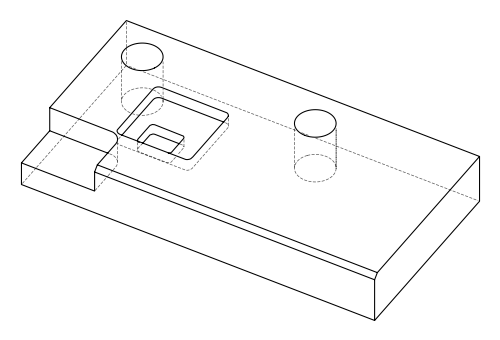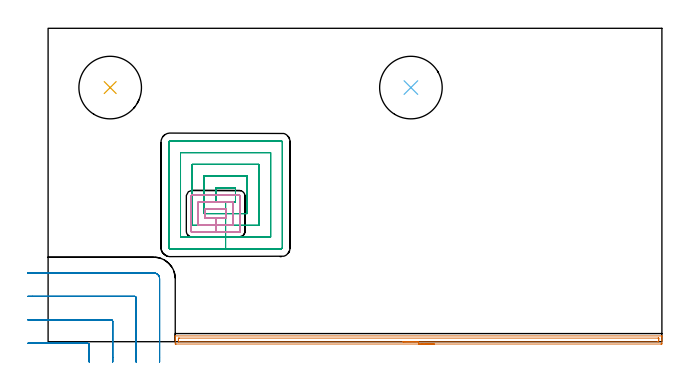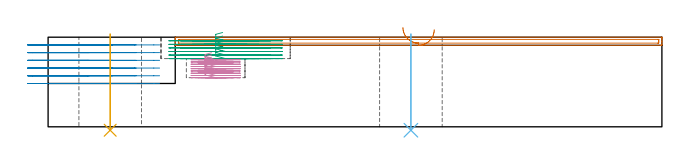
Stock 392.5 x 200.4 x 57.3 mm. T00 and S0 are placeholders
(PLAN: 6 operations, 4 tool changes, 26.3 min)
(1 AREA_MILL | FG_CHAMFER_SURFACE | UGT0205_001 | 5.17 min | 4253 mm3)
(2 MILL_CORNER_NOTCH_RECTANGULAR | CORNER_NOTCH_RECTANGULAR | UGT0201_136 | Follow Part, ap 5, ae 75% | 5.18 min | 128718 mm3)
(3 MILL_RECTANGULAR_POCKET | POCKET_RECTANGULAR_STRAIGHT | NXT0201_013 | Follow Part, ap 2.5, ae 75% | 10.66 min | 89037 mm3)
(4 MILL_RECTANGULAR_POCKET_1 | POCKET_RECTANGULAR_STRAIGHT_1 | UGT0201_124 | Follow Part, ap 1.5, ae 75% | 4.81 min | 13436 mm3)
(5 INDEXABLE_INSERT_DRILL_THROUGH_HOLE_FROM_SOLID | STEP1HOLE | NXT0302_035 | 0.25 min | 71978 mm3)
(6 INDEXABLE_INSERT_DRILL_THROUGH_HOLE_FROM_SOLID_1 | STEP1HOLE_1 | NXT0302_035 | 0.25 min | 71981 mm3)
(TOOL UGT0205_001 | Chamfer Mill 20 x 3 x 45 deg. | D20 FL50 Z2)
(TOOL UGT0201_136 | Carbide End Mill 20.0 | D20 FL30 Z4)
(TOOL NXT0201_013 | ENDMILL 10mm | D10 FL30 Z4)
(TOOL UGT0201_124 | Carbide End Mill 6.0 | D6 FL15 Z4)
(TOOL NXT0302_035 | Index. Insert Drill 40mm [880-D4000L40-05] | D40 PA176 FL200 Z2)
(OP 1 AREA_MILL)
G17 G21 G94 G90
T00 M6
G54
G17 G0 G90 X246.9 Y-1.5 S1061 M3
G43 Z67.3 H0
Z62.1
G94 G1 X246.862 Z61.228 F250.
X246.748 Z60.364
X246.559 Z59.512
X246.297 Z58.68
X245.963 Z57.874
X245.56 Z57.1
X245.092 Z56.364
X244.56 Z55.672
X243.971 Z55.029
X243.328 Z54.44
X242.636 Z53.908
X241.9 Z53.44
X241.126 Z53.037
X240.32 Z52.703
X239.488 Z52.441
X238.636 Z52.252
X237.772 Z52.138
X236.9 Z52.1
X81.917
X81.509 Y-1.496 Z52.101
X81.31 Y-1.492 Z52.105
X81.3 Y-1.095 Z52.501
Y0.661 Z54.255
Y1.204 Z54.801
Y1.539 Z55.135
Y2.082 Z55.678
Y2.417 Z56.012
Y3.087 Z56.686
Y3.391 Z56.991
X81.302 Y3.548 Z57.14
X81.31 Y3.697 Z57.288
X81.47 Y3.7 Z57.3
X392.33
X392.49 Y3.697 Z57.288
X392.498 Y3.548 Z57.14
X392.5 Y3.391 Z56.991
Y3.087 Z56.686
Y2.417 Z56.012
Y1.204 Z54.801
Y0.661 Z54.255
Y-0.824 Z52.772
X392.497 Y-1.095 Z52.501
X392.49 Y-1.492 Z52.105
X392.291 Y-1.496 Z52.101
X391.883 Y-1.5 Z52.1
X236.9
Y-0.086 Z53.514
X83.704 Y-0.085 Z53.515
X83.568 Y-0.084 Z53.516
X83.347 Y-0.079 Z53.521
X83.309 Y-0.071 Z53.529
X83.305 Y-0.042 Z53.558
X83.302 Y-0.01 Z53.59
X83.3 Y0.179 Z53.779
Y0.661 Z54.261
Y1.057 Z54.657
X83.303 Y1.539 Z55.139
X83.309 Y1.927 Z55.527
X83.333 Y2.279 Z55.879
X83.704 Y2.284 Z55.884
X83.838 Y2.285 Z55.885
X390.096
X390.232 Y2.284 Z55.884
X390.453 Y2.279 Z55.879
X390.491 Y2.271 Z55.871
X390.495 Y2.241 Z55.841
X390.498 Y2.21 Z55.81
X390.5 Y2.021 Z55.621
Y1.539 Z55.139
Y1.143 Z54.743
X390.497 Y0.661 Z54.261
X390.491 Y0.273 Z53.873
X390.467 Y-0.079 Z53.521
X390.096 Y-0.084 Z53.516
X389.962 Y-0.085 Z53.515
X236.9 Y-0.086 Z53.514
X236.028 Z53.552
X235.164 Z53.666
X234.312 Z53.855
X233.48 Z54.117
X232.674 Z54.451
X231.9 Z54.854
X231.164 Z55.323
X230.472 Z55.854
X229.829 Z56.443
X229.24 Z57.086
X228.708 Z57.778
X228.24 Z58.514
X227.837 Z59.288
X227.503 Z60.094
X227.241 Z60.926
X227.052 Z61.778
X226.938 Z62.643
X226.9 Z63.514
G0 Z67.3
M5
M2
(OP 2 MILL_CORNER_NOTCH_RECTANGULAR)
G17 G21 G94 G90
T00 M6
G54
G17 G0 G90 X26.3 Y-13. S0 M3
G43 Z67.3 H0
Z52.367
G94 G1 Y-10. F250.
Y-1.995 F500.
G3 X25.305 Y-1. R1.
G1 X-9.95
X-12.95 F250.
G0 Z67.3
X41.3 Y-13.
Z52.367
G1 Y-10.
Y13.005 F500.
G3 X40.305 Y14. R1.
G1 X-10.
X-13. F250.
G0 Z67.3
X56.3 Y-13.
Z52.367
G1 Y-10.
Y28.005 F500.
G3 X55.305 Y29. R1.
G1 X-10.
X-13. F250.
G0 Z67.3
X71.3 Y-13.
Z52.367
G1 Y-10.
Y40.3 F500.
G3 X67.6 Y44. R3.7
G1 X-10.
X-13. F250.
G0 Z67.3
X26.3 Y-13.
Z47.433
G1 Y-10.
Y-1.995 F500.
G3 X25.305 Y-1. R1.
G1 X-9.95
X-12.95 F250.
G0 Z67.3
X41.3 Y-13.
Z47.433
G1 Y-10.
Y13.005 F500.
G3 X40.305 Y14. R1.
G1 X-10.
X-13. F250.
G0 Z67.3
X56.3 Y-13.
Z47.433
G1 Y-10.
Y28.005 F500.
G3 X55.305 Y29. R1.
G1 X-10.
X-13. F250.
G0 Z67.3
X71.3 Y-13.
Z47.433
G1 Y-10.
Y40.3 F500.
G3 X67.6 Y44. R3.7
G1 X-10.
X-13. F250.
G0 Z67.3
X26.3 Y-13.
Z42.5
G1 Y-10.
Y-1.995 F500.
G3 X25.305 Y-1. R1.
G1 X-9.95
X-12.95 F250.
G0 Z67.3
X41.3 Y-13.
Z42.5
G1 Y-10.
Y13.005 F500.
G3 X40.305 Y14. R1.
G1 X-10.
X-13. F250.
G0 Z67.3
X56.3 Y-13.
Z42.5
G1 Y-10.
Y28.005 F500.
G3 X55.305 Y29. R1.
G1 X-10.
X-13. F250.
G0 Z67.3
X71.3 Y-13.
Z42.5
G1 Y-10.
Y40.3 F500.
G3 X67.6 Y44. R3.7
G1 X-10.
X-13. F250.
G0 Z67.3
X26.3 Y-13.
Z37.567
G1 Y-10.
Y-1.995 F500.
G3 X25.305 Y-1. R1.
G1 X-9.95
X-12.95 F250.
G0 Z67.3
X41.3 Y-13.
Z37.567
G1 Y-10.
Y13.005 F500.
G3 X40.305 Y14. R1.
G1 X-10.
X-13. F250.
G0 Z67.3
X56.3 Y-13.
Z37.567
G1 Y-10.
Y28.005 F500.
G3 X55.305 Y29. R1.
G1 X-10.
X-13. F250.
G0 Z67.3
X71.3 Y-13.
Z37.567
G1 Y-10.
Y40.3 F500.
G3 X67.6 Y44. R3.7
G1 X-10.
X-13. F250.
G0 Z67.3
X26.3 Y-13.
Z32.633
G1 Y-10.
Y-1.995 F500.
G3 X25.305 Y-1. R1.
G1 X-9.95
X-12.95 F250.
G0 Z67.3
X41.3 Y-13.
Z32.633
G1 Y-10.
Y13.005 F500.
G3 X40.305 Y14. R1.
G1 X-10.
X-13. F250.
G0 Z67.3
X56.3 Y-13.
Z32.633
G1 Y-10.
Y28.005 F500.
G3 X55.305 Y29. R1.
G1 X-10.
X-13. F250.
G0 Z67.3
X71.3 Y-13.
Z32.633
G1 Y-10.
Y40.3 F500.
G3 X67.6 Y44. R3.7
G1 X-10.
X-13. F250.
G0 Z67.3
X26.3 Y-13.
Z27.7
G1 Y-10.
Y-1.995 F500.
G3 X25.305 Y-1. R1.
G1 X-9.95
X-12.95 F250.
G0 Z67.3
X41.3 Y-13.
Z27.7
G1 Y-10.
Y13.005 F500.
G3 X40.305 Y14. R1.
G1 X-10.
X-13. F250.
G0 Z67.3
X56.3 Y-13.
Z27.7
G1 Y-10.
Y28.005 F500.
G3 X55.305 Y29. R1.
G1 X-10.
X-13. F250.
G0 Z67.3
X71.3 Y-13.
Z27.7
G1 Y-10.
Y40.3 F500.
G3 X67.6 Y44. R3.7
G1 X-10.
X-13. F250.
G0 Z67.3
M5
M2
(OP 3 MILL_RECTANGULAR_POCKET)
G17 G21 G94 G90
T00 M6
G54
G17 G0 G90 X111.618 Y98.4 S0 M3
G43 Z67.3 H0
Z60.3
G94 G1 X107.2 Z59.116 F250.
Y89.4 Z56.705
X113.5 Z55.017
X119.8 F500.
Y98.4
X107.2
Y89.4
X113.5
Y81.9
X127.3
Y105.9
X99.7
Y81.9
X113.5
Y74.4
X134.8
Y113.4
X92.2
Y74.4
X113.5
Y66.9
X142.3
Y120.9
X84.7
Y66.9
X113.5
Y59.4
X149.
G3 X149.8 Y60.2 R0.8
G1 Y127.6
G3 X149. Y128.4 R0.8
G1 X78.
G3 X77.2 Y127.6 R0.8
G1 Y60.2
G3 X78. Y59.4 R0.8
G1 X113.5
X114.5
G0 X111.618 Y98.4 Z58.017
G1 X107.2 Z56.833 F250.
Y89.4 Z54.421
X113.5 Z52.733
X119.8 F500.
Y98.4
X107.2
Y89.4
X113.5
Y81.9
X127.3
Y105.9
X99.7
Y81.9
X113.5
Y74.4
X134.8
Y113.4
X92.2
Y74.4
X113.5
Y66.9
X142.3
Y120.9
X84.7
Y66.9
X113.5
Y59.4
X149.
G3 X149.8 Y60.2 R0.8
G1 Y127.6
G3 X149. Y128.4 R0.8
G1 X78.
G3 X77.2 Y127.6 R0.8
G1 Y60.2
G3 X78. Y59.4 R0.8
G1 X113.5
X114.5
G0 X111.618 Y98.4 Z55.733
G1 X107.2 Z54.55 F250.
Y89.4 Z52.138
X113.5 Z50.45
X119.8 F500.
Y98.4
X107.2
Y89.4
X113.5
Y81.9
X127.3
Y105.9
X99.7
Y81.9
X113.5
Y74.4
X134.8
Y113.4
X92.2
Y74.4
X113.5
Y66.9
X142.3
Y120.9
X84.7
Y66.9
X113.5
Y59.4
X149.
G3 X149.8 Y60.2 R0.8
G1 Y127.6
G3 X149. Y128.4 R0.8
G1 X78.
G3 X77.2 Y127.6 R0.8
G1 Y60.2
G3 X78. Y59.4 R0.8
G1 X113.5
X114.5
G0 X111.618 Y98.4 Z53.45
G1 X107.2 Z52.266 F250.
Y89.4 Z49.855
X113.5 Z48.167
X119.8 F500.
Y98.4
X107.2
Y89.4
X113.5
Y81.9
X127.3
Y105.9
X99.7
Y81.9
X113.5
Y74.4
X134.8
Y113.4
X92.2
Y74.4
X113.5
Y66.9
X142.3
Y120.9
X84.7
Y66.9
X113.5
Y59.4
X149.
G3 X149.8 Y60.2 R0.8
G1 Y127.6
G3 X149. Y128.4 R0.8
G1 X78.
G3 X77.2 Y127.6 R0.8
G1 Y60.2
G3 X78. Y59.4 R0.8
G1 X113.5
X114.5
G0 X111.618 Y98.4 Z51.167
G1 X107.2 Z49.983 F250.
Y89.4 Z47.571
X113.5 Z45.883
X119.8 F500.
Y98.4
X107.2
Y89.4
X113.5
Y81.9
X127.3
Y105.9
X99.7
Y81.9
X113.5
Y74.4
X134.8
Y113.4
X92.2
Y74.4
X113.5
Y66.9
X142.3
Y120.9
X84.7
Y66.9
X113.5
Y59.4
X149.
G3 X149.8 Y60.2 R0.8
G1 Y127.6
G3 X149. Y128.4 R0.8
G1 X78.
G3 X77.2 Y127.6 R0.8
G1 Y60.2
G3 X78. Y59.4 R0.8
G1 X113.5
X114.5
G0 X111.618 Y98.4 Z48.883
G1 X107.2 Z47.7 F250.
Y89.4 Z45.288
X113.5 Z43.6
X119.8 F500.
Y98.4
X107.2
Y89.4
X113.5
Y81.9
X127.3
Y105.9
X99.7
Y81.9
X113.5
Y74.4
X134.8
Y113.4
X92.2
Y74.4
X113.5
Y66.9
X142.3
Y120.9
X84.7
Y66.9
X113.5
Y59.4
X149.
G3 X149.8 Y60.2 R0.8
G1 Y127.6
G3 X149. Y128.4 R0.8
G1 X78.
G3 X77.2 Y127.6 R0.8
G1 Y60.2
G3 X78. Y59.4 R0.8
G1 X113.5
X114.5
G0 Z67.3
M5
M2
(OP 4 MILL_RECTANGULAR_POCKET_1)
G17 G21 G94 G90
T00 M6
G54
G17 G0 G90 X104.516 Y84.7 S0 M3
G43 Z67.3 H0
Z47.35
G94 G1 X100.4 Z46.247 F250.
Y79. Z44.72
X107.15 Z42.911
X113.9 F500.
Y84.7
X100.4
Y79.
X107.15
Y74.5
X118.4
Y89.2
X95.9
Y74.5
X107.15
Y70.
X122.3
G3 X122.9 Y70.6 R0.6
G1 Y93.1
G3 X122.3 Y93.7 R0.6
G1 X92.
G3 X91.4 Y93.1 R0.6
G1 Y70.6
G3 X92. Y70. R0.6
G1 X107.15
X108.15
G0 X104.516 Y84.7 Z45.911
G1 X100.4 Z44.808 F250.
Y79. Z43.281
X107.15 Z41.472
X113.9 F500.
Y84.7
X100.4
Y79.
X107.15
Y74.5
X118.4
Y89.2
X95.9
Y74.5
X107.15
Y70.
X122.3
G3 X122.9 Y70.6 R0.6
G1 Y93.1
G3 X122.3 Y93.7 R0.6
G1 X92.
G3 X91.4 Y93.1 R0.6
G1 Y70.6
G3 X92. Y70. R0.6
G1 X107.15
X108.15
G0 X104.516 Y84.7 Z44.472
G1 X100.4 Z43.369 F250.
Y79. Z41.842
X107.15 Z40.033
X113.9 F500.
Y84.7
X100.4
Y79.
X107.15
Y74.5
X118.4
Y89.2
X95.9
Y74.5
X107.15
Y70.
X122.3
G3 X122.9 Y70.6 R0.6
G1 Y93.1
G3 X122.3 Y93.7 R0.6
G1 X92.
G3 X91.4 Y93.1 R0.6
G1 Y70.6
G3 X92. Y70. R0.6
G1 X107.15
X108.15
G0 X104.516 Y84.7 Z43.033
G1 X100.4 Z41.93 F250.
Y79. Z40.403
X107.15 Z38.594
X113.9 F500.
Y84.7
X100.4
Y79.
X107.15
Y74.5
X118.4
Y89.2
X95.9
Y74.5
X107.15
Y70.
X122.3
G3 X122.9 Y70.6 R0.6
G1 Y93.1
G3 X122.3 Y93.7 R0.6
G1 X92.
G3 X91.4 Y93.1 R0.6
G1 Y70.6
G3 X92. Y70. R0.6
G1 X107.15
X108.15
G0 X104.516 Y84.7 Z41.594
G1 X100.4 Z40.492 F250.
Y79. Z38.964
X107.15 Z37.156
X113.9 F500.
Y84.7
X100.4
Y79.
X107.15
Y74.5
X118.4
Y89.2
X95.9
Y74.5
X107.15
Y70.
X122.3
G3 X122.9 Y70.6 R0.6
G1 Y93.1
G3 X122.3 Y93.7 R0.6
G1 X92.
G3 X91.4 Y93.1 R0.6
G1 Y70.6
G3 X92. Y70. R0.6
G1 X107.15
X108.15
G0 X104.516 Y84.7 Z40.156
G1 X100.4 Z39.053 F250.
Y79. Z37.525
X107.15 Z35.717
X113.9 F500.
Y84.7
X100.4
Y79.
X107.15
Y74.5
X118.4
Y89.2
X95.9
Y74.5
X107.15
Y70.
X122.3
G3 X122.9 Y70.6 R0.6
G1 Y93.1
G3 X122.3 Y93.7 R0.6
G1 X92.
G3 X91.4 Y93.1 R0.6
G1 Y70.6
G3 X92. Y70. R0.6
G1 X107.15
X108.15
G0 X104.516 Y84.7 Z38.717
G1 X100.4 Z37.614 F250.
Y79. Z36.086
X107.15 Z34.278
X113.9 F500.
Y84.7
X100.4
Y79.
X107.15
Y74.5
X118.4
Y89.2
X95.9
Y74.5
X107.15
Y70.
X122.3
G3 X122.9 Y70.6 R0.6
G1 Y93.1
G3 X122.3 Y93.7 R0.6
G1 X92.
G3 X91.4 Y93.1 R0.6
G1 Y70.6
G3 X92. Y70. R0.6
G1 X107.15
X108.15
G0 X104.516 Y84.7 Z37.278
G1 X100.4 Z36.175 F250.
Y79. Z34.648
X107.15 Z32.839
X113.9 F500.
Y84.7
X100.4
Y79.
X107.15
Y74.5
X118.4
Y89.2
X95.9
Y74.5
X107.15
Y70.
X122.3
G3 X122.9 Y70.6 R0.6
G1 Y93.1
G3 X122.3 Y93.7 R0.6
G1 X92.
G3 X91.4 Y93.1 R0.6
G1 Y70.6
G3 X92. Y70. R0.6
G1 X107.15
X108.15
G0 X104.516 Y84.7 Z35.839
G1 X100.4 Z34.736 F250.
Y79. Z33.209
X107.15 Z31.4
X113.9 F500.
Y84.7
X100.4
Y79.
X107.15
Y74.5
X118.4
Y89.2
X95.9
Y74.5
X107.15
Y70.
X122.3
G3 X122.9 Y70.6 R0.6
G1 Y93.1
G3 X122.3 Y93.7 R0.6
G1 X92.
G3 X91.4 Y93.1 R0.6
G1 Y70.6
G3 X92. Y70. R0.6
G1 X107.15
X108.15
G0 Z67.3
M5
M2
(OP 5 INDEXABLE_INSERT_DRILL_THROUGH_HOLE_FROM_SOLID)
G17 G21 G94 G90
T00 M6
G54
G17 G0 G90 X39.7 Y162.5 S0 M3
G43 Z67.3 H1
G94 G81 G98 Z-2.198 F250. R59.3
G80
M5
M2
(OP 6 INDEXABLE_INSERT_DRILL_THROUGH_HOLE_FROM_SOLID_1)
G17 G21 G94 G90
T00 M6
G54
G17 G0 G90 X232. Y162.5 S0 M3
G43 Z67.3 H1
G94 G81 G98 Z-2.198 F250. R59.3
G80
M5
M2
